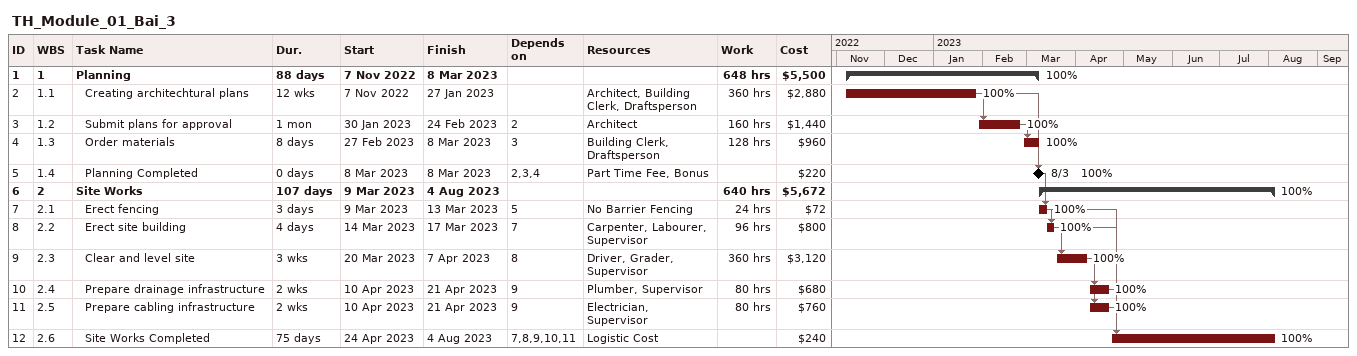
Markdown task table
TH_Module_01_Bai_3

| ID | WBS | Task | Duration | Start | Finish | Predecessors | Resources | % complete | Work (h) | Cost ($) |
|---|---|---|---|---|---|---|---|---|---|---|
| 1 | 1 | **Planning** | 88d | 2022-11-07 | 2023-03-08 |  |  | 100 | 648 | 5500 |
| 2 | 1.1 | Creating architechtural plans | 12w | 2022-11-07 | 2023-01-27 |  | Architect, Building Clerk, Draftsperson | 100 | 360 | 2880 |
| 3 | 1.2 | Submit plans for approval | 1mo | 2023-01-30 | 2023-02-24 | 2 | Architect | 100 | 160 | 1440 |
| 4 | 1.3 | Order materials | 8d | 2023-02-27 | 2023-03-08 | 3 | Building Clerk, Draftsperson | 100 | 128 | 960 |
| 5 | 1.4 | Planning Completed | 0d | 2023-03-08 | 2023-03-08 | 2, 3, 4 | Part Time Fee, Bonus | 100 |  | 220 |
| 6 | 2 | **Site Works** | 107d | 2023-03-09 | 2023-08-04 |  |  | 100 | 640 | 5672 |
| 7 | 2.1 | Erect fencing | 3d | 2023-03-09 | 2023-03-13 | 5 | No Barrier Fencing | 100 | 24 | 72 |
| 8 | 2.2 | Erect site building | 4d | 2023-03-14 | 2023-03-17 | 7 | Carpenter, Labourer, Supervisor | 100 | 96 | 800 |
| 9 | 2.3 | Clear and level site | 3w | 2023-03-20 | 2023-04-07 | 8 | Driver, Grader, Supervisor | 100 | 360 | 3120 |
| 10 | 2.4 | Prepare drainage infrastructure | 2w | 2023-04-10 | 2023-04-21 | 9 | Plumber, Supervisor | 100 | 80 | 680 |
| 11 | 2.5 | Prepare cabling infrastructure | 2w | 2023-04-10 | 2023-04-21 | 9 | Electrician, Supervisor | 100 | 80 | 760 |
| 12 | 2.6 | Site Works Completed | 75d | 2023-04-24 | 2023-08-04 | 7, 8, 9, 10, 11 | Logistic Cost | 100 |  | 240 |
